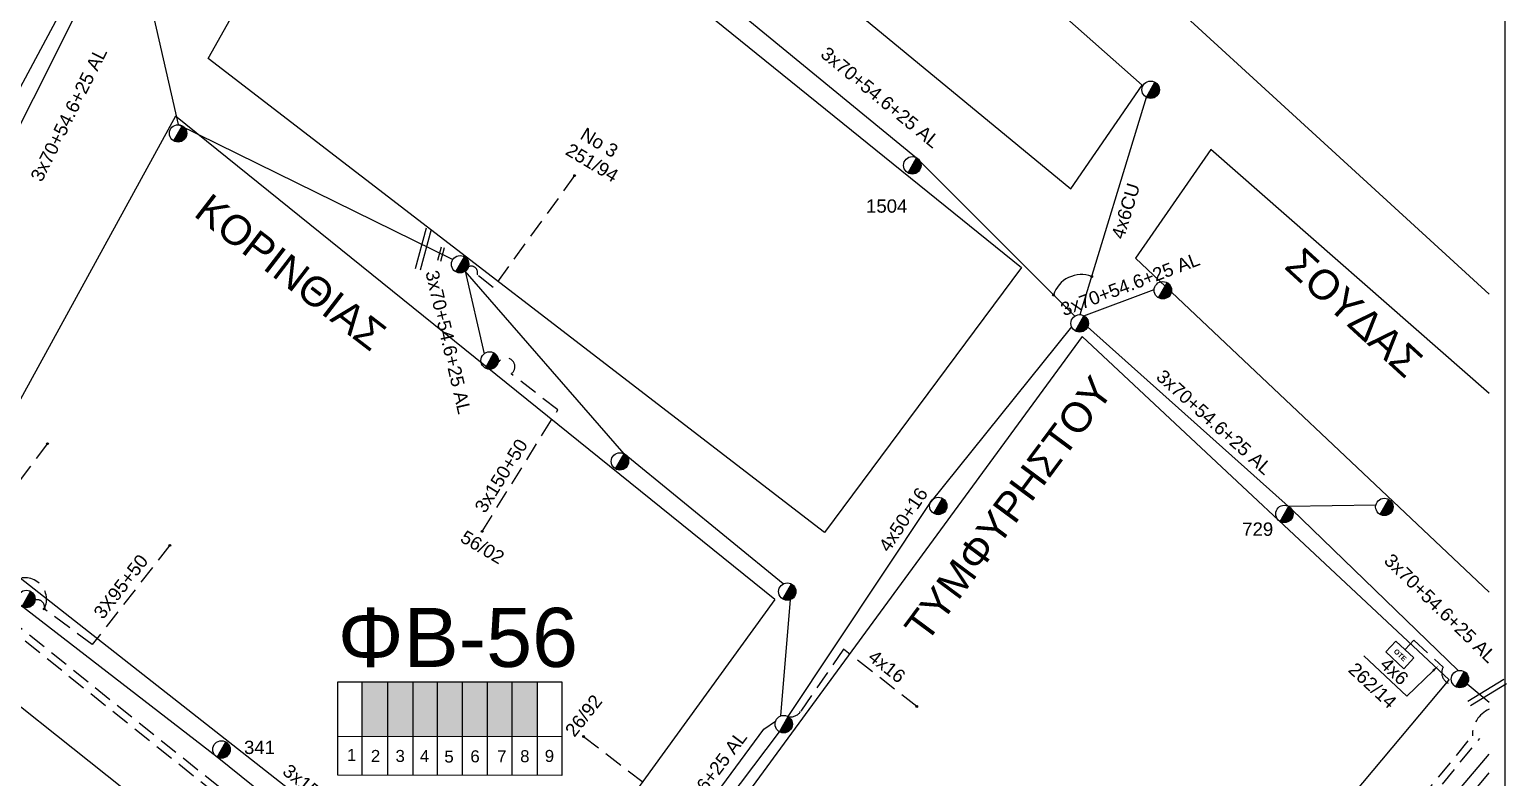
# Model space of a CAD drawing. Header units: millimetres. Extents: x 1020 to 3238, y 796 to 1818.
# Drawn here: x 2811.5 to 3011.3, y 1114.7 to 1216 of the extents above; entities that cross this region are included whole.
import ezdxf
from ezdxf import colors
from ezdxf.entities.mleader import LeaderData, LeaderLine
from ezdxf.enums import TextEntityAlignment as Align
from ezdxf.math import Vec2, Vec3

# ---------------------------------------------------------------- set-up
doc = ezdxf.new("R2010")
doc.units = ezdxf.units.MM
doc.linetypes.add('DASHED', pattern=[19.05, 12.7, -6.35])
for name, color, linetype, lineweight in [('3x150+50', 7, 'Continuous', 30), ('3x150+50 XLPE', 7, 'SYN_LINE', 30), ('3x150+70AL', 7, 'DASHED', 30), ('3x70+54.6+25 AL', 7, 'SYN_LINE', 30), ('3X95+50', 7, 'Continuous', 30), ('4x16', 7, 'Continuous', 30), ('4x50+16', 7, 'Continuous', 30), ('4x6', 7, 'SYN_LINE', 30), ('4x6CU', 7, 'Continuous', 30), ('Υπόβαθρο ΔΕΗ', 7, 'Continuous', 30)]:
    doc.layers.add(name, color=color, linetype=linetype, lineweight=lineweight)
for name, color, linetype in [('Pillar OTE', 7, 'Continuous'), ('text οδών', 7, 'Continuous'), ('text_kalodion', 7, 'Continuous'), ('Άγνωστα', 7, 'Continuous'), ('ΑΓΝΩΣΤΟ ΕΝΑΕΡΙΟ ΚΑΛΩΔΙΟ', 7, 'Continuous'), ('ΑΓΝΩΣΤΟ ΥΠΟΓΕΙΟ ΚΑΛΩΔΙΟ', 7, 'DASHED'), ('Επιγραφές - Σχήματα', 7, 'Continuous'), ('Καλώδια ΧΤ   3x150AL+50CU', 7, 'DASHED'), ('Μηχανική τομή', 7, 'Continuous'), ('Στύλος ΦΜ', 7, 'Continuous'), ('Στύλος ΦΜ @ 1', 7, 'Continuous'), ('Συνδέσεις', 7, 'Continuous'), ('Τομή', 7, 'Continuous')]:
    doc.layers.add(name, color=color, linetype=linetype)
doc.styles.add('arial', font='arial.ttf')
doc.styles.get("Standard").update_dxf_attribs({"font": 'arial.ttf'})
doc.linetypes.add('SYN_LINE', pattern='A,0.5,-0.0001,["/\\/\\/\\/",Standard,S=0.1,R=0,X=0,Y=-0.05],-0.25', length=0.7501)

# ---------------------------------------------------------------- blocks, each defined once
blk = doc.blocks.new('ΥΠΑΡΧΩΝ ΤΣΙΜΕΝΤΕΝΙΟΣ ΣΤΥΛΟΣ')
at = {"layer": 'Στύλος ΦΜ'}
blk.add_hatch(color=7, dxfattribs=at).paths.add_polyline_path([(-1.29, -2.28, 0.574793), (2.62, 0, 0.268822), (1.3, 2.27)])
at = {"layer": 'Στύλος ΦΜ', "color": 7}
blk.add_line((-1.29, -2.28), (1.3, 2.27), dxfattribs=at)
blk.add_circle((0, 0), 2.62, dxfattribs=at)
at = {"layer": 'Στύλος ΦΜ', "flags": 4}
for tag, p in [('ΑΡΙΘΜΟΣ', (-4.68, 8.05)), ('ΤΥΠΟΣ', (-4.91, 3.03))]:
    blk.add_attdef(tag, p, '', height=4, dxfattribs=at)
blk = doc.blocks.new('_ΣΥΝΔΕΣΗ')
at = {"layer": 'Συνδέσεις', "linetype": 'SYN_LINE', "ltscale": 40}
blk.add_hatch(color=256, dxfattribs=at).paths.add_polyline_path([(0.5, -0.01, 1), (-0.5, -0.01, 1)])
at = {"layer": 'Συνδέσεις'}
blk.add_circle((0, -0.01), 0.5, dxfattribs=at)
blk = doc.blocks.new('ΤΟΜΗ')
at = {"layer": 'Τομή', "ltscale": 40}
for p, q in [((-5.68, 0), (17.06, 0)), ((-5.68, -2.77), (17.06, -2.77))]:
    blk.add_line(p, q, dxfattribs=at)
blk = doc.blocks.new('ΜΗΧΑΝΙΚΗ ΤΟΜΗ')
at = {"layer": 'Μηχανική τομή', "ltscale": 40}
for p, q in [((-1.89, 0.78), (5.68, 0.78)), ((-1.89, -0.78), (5.68, -0.78))]:
    blk.add_line(p, q, dxfattribs=at)
blk = doc.blocks.new('PILLAR ΟΤΕ')
at = {"layer": 'Pillar OTE', "ltscale": 40}
blk.add_lwpolyline([(-3.31, 2.02), (3.39, 2.02), (3.39, -1.99), (-3.31, -1.99)], close=True, dxfattribs=at)
at = {"layer": 'Pillar OTE', "insert": (-1.81, 0.71), "char_height": 1.3575, "width": 109.961, "attachment_point": 1}
blk.add_mtext('{\\fArial|b1|i0|c161|p34;OTE}', dxfattribs=at)

msp = doc.modelspace()

# ---------------------------------------------------------------- hatches: boundary and pattern name
at = {"layer": 'Καλώδια ΧΤ   3x150AL+50CU', "linetype": 'DASHED', "lineweight": -3, "ltscale": 0.2}
h = msp.add_hatch(color=151, dxfattribs=at)
h.dxf.hatch_style = 1
h.paths.add_polyline_path([(2859.93, 1127.61), (2856.49, 1127.61), (2856.49, 1120.25), (2859.93, 1120.25)])
h = msp.add_hatch(color=6, dxfattribs=at)
h.dxf.hatch_style = 1
h.paths.add_polyline_path([(2859.93, 1120.25), (2863.37, 1120.25), (2863.37, 1127.61), (2859.93, 1127.61)])
h = msp.add_hatch(color=85, dxfattribs=at)
h.dxf.hatch_style = 1
h.paths.add_polyline_path([(2866.67, 1127.61), (2863.37, 1127.61), (2863.37, 1120.25), (2866.67, 1120.24)])
h = msp.add_hatch(color=5, dxfattribs=at)
h.dxf.hatch_style = 1
h.paths.add_polyline_path([(2866.67, 1120.24), (2870.06, 1120.24), (2870.06, 1127.61), (2866.67, 1127.61)])
h = msp.add_hatch(color=2, dxfattribs=at)
h.dxf.hatch_style = 1
h.paths.add_polyline_path([(2870.06, 1120.24), (2873.45, 1120.24), (2873.45, 1127.61), (2870.06, 1127.61)])
h = msp.add_hatch(color=30, dxfattribs=at)
h.dxf.hatch_style = 1
h.paths.add_polyline_path([(2873.45, 1120.24), (2876.85, 1120.23), (2876.85, 1127.61), (2873.45, 1127.61)])
h = msp.add_hatch(color=62, dxfattribs=at)
h.dxf.hatch_style = 1
h.paths.add_polyline_path([(2876.79, 1120.23), (2880.19, 1120.23), (2880.19, 1127.61), (2876.79, 1127.61)])

# ---------------------------------------------------------------- linework, layer by layer
at = {"lineweight": -3}
msp.add_lwpolyline([(1059.16, 1801.46), (3011.12, 1801.46), (3011.12, 806.84), (1059.16, 806.84)], close=True, dxfattribs=at)
at = {"layer": '3x150+50', "color": 151, "linetype": 'DASHED', "lineweight": -3, "ltscale": 0.2}
msp.add_lwpolyline([(2872.7, 1147.99), (2882.94, 1164.45), (2876.65, 1169.33, 1.297153), (2874.85, 1170.78, -0.468574)], format="xyb", dxfattribs=at)
at = {"layer": '3x150+50', "color": 6, "linetype": 'DASHED', "lineweight": -3, "ltscale": 0.2}
msp.add_lwpolyline([(2955.67, 1043.07), (2948.21, 1049.26), (2953.66, 1055.16), (2954.01, 1058.35), (2959.11, 1064.32), (2961.03, 1064.65), (3006.73, 1120.3, -0.31202), (3009, 1123.9, -0.31202)], format="xyb", dxfattribs=at)
at = {"layer": '3x150+50', "color": 27, "linetype": 'DASHED', "lineweight": -3, "ltscale": 0.2}
msp.add_lwpolyline([(2956.45, 1044.02), (2949.82, 1049.52), (2954.62, 1054.72), (2954.97, 1057.93), (2959.63, 1063.4), (2961.56, 1063.73), (3007.74, 1119.96)], dxfattribs=at)
at = {"layer": '3x150+50 XLPE', "color": 62, "linetype": 'DASHED', "lineweight": -3, "ltscale": 0.2}
msp.add_lwpolyline([(2883.76, 1085.27, 0.544384), (2877.31, 1084.04), (2858.03, 1096.63), (2788.52, 1152.28, -0.333181), (2789.91, 1162.23), (2806.19, 1192.05, 0.495779), (2805.28, 1194.08)], format="xyb", dxfattribs=at)
at = {"layer": '3x150+50 XLPE', "color": 2, "linetype": 'DASHED', "lineweight": -3, "ltscale": 0.2}
msp.add_lwpolyline([(2880.75, 1082.92, -0.475461), (2878.02, 1082.37), (2857.44, 1095.82), (2786.53, 1152.59, -0.358511), (2785.43, 1157.82, -2.669737)], format="xyb", dxfattribs=at)
at = {"layer": '3x150+70AL', "color": 151, "linetype": 'DASHED', "lineweight": -3, "ltscale": 0.2}
msp.add_lwpolyline([(2886.44, 1120.22), (2895.99, 1112.87), (2888.82, 1103.78, -0.547401), (2887.07, 1102.07, 3.812597)], format="xyb", dxfattribs=at)
at = {"layer": '3x70+54.6+25 AL', "color": 6, "linetype": 'SYN_LINE', "lineweight": -3, "ltscale": 20}
msp.add_lwpolyline([(2844.8, 1267.38), (2874.87, 1244.9), (2899.93, 1224.55), (2931.5, 1198.59), (2952.9, 1177.14)], dxfattribs=at)
at = {"layer": '3x70+54.6+25 AL', "color": 62, "linetype": 'SYN_LINE', "lineweight": -3, "ltscale": 20}
for points in [[(2824.09, 1230.82), (2805.87, 1194.52), (2786.8, 1159.72)], [(2959.24, 1058.08), (2984.53, 1088.92), (3009, 1117.85)]]:
    msp.add_lwpolyline(points, dxfattribs=at)
at = {"layer": '3x70+54.6+25 AL', "color": 151, "linetype": 'SYN_LINE', "lineweight": -3, "ltscale": 15}
msp.add_lwpolyline([(2870.4, 1183.22), (2872.98, 1172.05)], dxfattribs=at)
at = {"layer": '3x70+54.6+25 AL', "color": 30, "linetype": 'SYN_LINE', "lineweight": -3, "ltscale": 10}
for points in [[(2954.15, 1177.19), (2963.65, 1180.77)], [(2981.83, 1151.41), (2993.67, 1151.61)], [(3006.02, 1127.36), (3009, 1124.89)]]:
    msp.add_lwpolyline(points, dxfattribs=at)
at = {"layer": '3x70+54.6+25 AL', "color": 30, "linetype": 'SYN_LINE', "lineweight": -3, "ltscale": 20}
msp.add_lwpolyline([(2954.64, 1175.69), (2982.25, 1151.03), (3004.8, 1129.15)], dxfattribs=at)
at = {"layer": '3x70+54.6+25 AL', "color": 30, "linetype": 'SYN_LINE', "lineweight": -3, "ltscale": 15}
msp.add_lwpolyline([(2889.86, 1089.9), (2888.95, 1091.82), (2895.6, 1100.91), (2897.2, 1101.5), (2897.56, 1103.21), (2910.81, 1121.21), (2912.41, 1122.29)], dxfattribs=at)
at = {"layer": '3x70+54.6+25 AL', "color": 151, "linetype": 'SYN_LINE', "lineweight": -3, "ltscale": 20}
msp.add_lwpolyline([(2898.92, 1102.24), (2912.94, 1120.87)], dxfattribs=at)
at = {"layer": '3X95+50', "color": 6, "linetype": 'DASHED', "lineweight": -3, "ltscale": 0.2}
for points in [[(2813.88, 1159.88), (2803.34, 1145.87), (2809.09, 1141.17, -0.780139), (2813.45, 1137.49, -270.582279)], [(2830.43, 1146.11), (2819.94, 1132.66), (2813.45, 1137.49, 0.594049), (2812.19, 1138.7, -37.982642)]]:
    msp.add_lwpolyline(points, format="xyb", dxfattribs=at)
at = {"layer": '4x16', "color": 151, "linetype": 'DASHED', "lineweight": -3, "ltscale": 0.2}
msp.add_lwpolyline([(2931.52, 1124.29), (2921.61, 1132.03), (2915.79, 1123.59, -0.300881), (2914.11, 1122.91, -30.97136)], format="xyb", dxfattribs=at)
at = {"layer": '4x50+16', "color": 30, "linetype": 'Continuous', "lineweight": -3, "ltscale": 0.2}
msp.add_lwpolyline([(2914.11, 1122.91), (2933.3, 1151.77), (2952.5, 1175.68)], dxfattribs=at)
at = {"layer": '4x6', "color": 30, "linetype": 'DASHED', "lineweight": -3, "ltscale": 0.2}
msp.add_lwpolyline([(2997.63, 1131.99), (2998.79, 1133.26), (3002.76, 1129.61, 0.551613), (3004.09, 1127.28)], format="xyb", dxfattribs=at)
at = {"layer": '4x6CU', "color": 6, "linetype": 'SYN_LINE', "lineweight": -3, "ltscale": 20}
msp.add_lwpolyline([(2953.62, 1177.35), (2962.6, 1206.79)], dxfattribs=at)
at = {"layer": 'Pillar OTE', "lineweight": -3, "ltscale": 40}
for points in [[(2853.17, 1114.97), (2853.17, 1127.61), (2883.5, 1127.61), (2883.5, 1114.94), (2853.17, 1114.97)], [(2856.49, 1114.97), (2856.49, 1127.61)], [(2859.93, 1114.97), (2859.93, 1127.61)], [(2863.37, 1114.96), (2863.37, 1127.61)], [(2866.67, 1114.96), (2866.67, 1127.61)], [(2870.06, 1114.96), (2870.06, 1127.61)], [(2873.45, 1114.95), (2873.45, 1127.61)], [(2876.79, 1114.95), (2876.79, 1127.61)], [(2880.18, 1114.95), (2880.18, 1127.61)], [(2853.17, 1120.26), (2883.5, 1120.23)]]:
    msp.add_lwpolyline(points, dxfattribs=at)
at = {"layer": 'ΑΓΝΩΣΤΟ ΕΝΑΕΡΙΟ ΚΑΛΩΔΙΟ', "color": 2, "linetype": 'Continuous', "lineweight": -3, "ltscale": 0.2}
msp.add_lwpolyline([(2825.26, 1230.82), (2831.55, 1203.08), (2868.73, 1184.82)], dxfattribs=at)
at = {"layer": 'ΑΓΝΩΣΤΟ ΕΝΑΕΡΙΟ ΚΑΛΩΔΙΟ', "color": 151, "linetype": 'Continuous', "lineweight": -3, "ltscale": 0.2}
for points in [[(2913.44, 1140.89), (2891.94, 1158.5), (2870.4, 1183.22)], [(2913.15, 1123.01), (2914.44, 1138.76)]]:
    msp.add_lwpolyline(points, dxfattribs=at)
at = {"layer": 'ΑΓΝΩΣΤΟ ΕΝΑΕΡΙΟ ΚΑΛΩΔΙΟ', "color": 6, "linetype": 'Continuous', "lineweight": -3, "ltscale": 0.2}
msp.add_lwpolyline([(2881.83, 1082.05), (2861.86, 1097.23), (2836.84, 1117.44), (2810.06, 1138.16), (2786.69, 1157.88)], dxfattribs=at)
at = {"layer": 'ΑΓΝΩΣΤΟ ΥΠΟΓΕΙΟ ΚΑΛΩΔΙΟ', "color": 151, "linetype": 'DASHED', "lineweight": -3, "ltscale": 0.2}
msp.add_lwpolyline([(2885.22, 1196.18), (2874.2, 1181.02), (2872.04, 1182.74, 0.666429), (2870.85, 1183.84, -72.455205)], format="xyb", dxfattribs=at)
at = {"layer": 'Υπόβαθρο ΔΕΗ', "color": 7, "lineweight": -3}
for points in [[(2841.89, 1267.42), (2784.94, 1160.99), (2758.73, 1180.24), (2816.07, 1289.57)], [(2915.75, 1224.64), (2952.39, 1194.38), (2962.02, 1208.45), (2876.09, 1284.6), (2865.42, 1265.21)], [(2835.61, 1212.03), (2859.1, 1253.78), (2945.71, 1183.74), (2919.05, 1147.85), (2835.61, 1212.03)], [(3003.56, 1127.88), (2953.9, 1174.39), (2886.22, 1081.99), (2932.32, 1042.8)], [(2812.54, 1014.58), (2867.53, 1078.58), (2794.49, 1136.72), (2750.47, 1065.53)]]:
    msp.add_lwpolyline(points, close=True, dxfattribs=at)
for points in [[(3009, 1180.12), (2939.28, 1244.02), (2973.11, 1287.14), (2973.75, 1286.55), (2985.24, 1269.27)], [(2831.22, 1204.21), (2800.9, 1148.91)], [(2912.3, 1138.79), (2831.22, 1204.21)], [(3009, 1166.68), (2971.32, 1199.72), (2961.11, 1185.02), (3009, 1139.78)], [(2912.3, 1138.79), (2876.61, 1089.48), (2800.9, 1148.91)], [(3009, 973.22), (2958.31, 1019.94), (2941.6, 1034.07), (3009, 1115.28)]]:
    msp.add_lwpolyline(points, dxfattribs=at)
at = {"layer": 'Υπόβαθρο ΔΕΗ', "lineweight": -3}
msp.add_arc((2953.81, 1178.82), 3.96, 69.4721, 162.5304, dxfattribs=at)

# ---------------------------------------------------------------- block references
at = {"layer": 'Pillar OTE', "xscale": 0.5, "yscale": 0.5, "zscale": 0.5, "rotation": 317.0000000000001}
msp.add_blockref('PILLAR ΟΤΕ', (2996.89, 1131.28), dxfattribs=at)
at = {"layer": 'Μηχανική τομή', "lineweight": -3, "xscale": 0.2499999999999677, "yscale": 0.2499999999999677, "zscale": 0.2499999999999677, "rotation": 254.9067005477922}
msp.add_blockref('ΜΗΧΑΝΙΚΗ ΤΟΜΗ', (2867.24, 1185.99), dxfattribs=at)
at = {"layer": 'Στύλος ΦΜ @ 1', "lineweight": -3, "ltscale": 40}
for p, xscale, yscale, zscale in [((2963.18, 1207.81), 0.4499999999998181, 0.4499999999998181, 0.4499999999998181), ((2831.56, 1201.9), 0.4499999999998375, 0.4499999999998375, 0.4499999999998375), ((2869.72, 1184.18), 0.4499999999998375, 0.4499999999998375, 0.4499999999998375), ((2964.83, 1180.66), 0.4499999999998181, 0.4499999999998181, 0.4499999999998181), ((2953.57, 1176.17), 0.4499999999998181, 0.4499999999998181, 0.4499999999998181), ((2873.72, 1171.14), 0.4499999999998375, 0.4499999999998375, 0.4499999999998375), ((2891.35, 1157.48), 0.4499999999998375, 0.4499999999998375, 0.4499999999998375), ((2934.43, 1151.44), 0.4499999999998181, 0.4499999999998181, 0.4499999999998181), ((2994.81, 1151.31), 0.4499999999998268, 0.4499999999998268, 0.4499999999998268), ((2811.02, 1138.84), 0.4499999999997656, 0.4499999999997656, 0.4499999999997656), ((2914, 1139.85), 0.4499999999998375, 0.4499999999998375, 0.4499999999998375), ((3005.03, 1127.99), 0.4499999999998268, 0.4499999999998268, 0.4499999999998268), ((2913.52, 1121.89), 0.4499999999998375, 0.4499999999998375, 0.4499999999998375)]:
    msp.add_blockref('ΥΠΑΡΧΩΝ ΤΣΙΜΕΝΤΕΝΙΟΣ ΣΤΥΛΟΣ', p, dxfattribs=dict(at, xscale=xscale, yscale=yscale, zscale=zscale))
ref = msp.add_blockref('ΥΠΑΡΧΩΝ ΤΣΙΜΕΝΤΕΝΙΟΣ ΣΤΥΛΟΣ', (2930.92, 1197.57), dxfattribs=dict(at, xscale=0.4499999999998375, yscale=0.4499999999998375, zscale=0.4499999999998375))
ref.add_attrib('ΤΥΠΟΣ', '1504', (2924.66, 1191.16), dxfattribs={"layer": 'Στύλος ΦΜ', "height": 1.8, "flags": 4})
ref = msp.add_blockref('ΥΠΑΡΧΩΝ ΤΣΙΜΕΝΤΕΝΙΟΣ ΣΤΥΛΟΣ', (2981.28, 1150.37), dxfattribs=dict(at, xscale=0.4499999999998268, yscale=0.4499999999998268, zscale=0.4499999999998268))
ref.add_attrib('ΑΡΙΘΜΟΣ', '729', (2975.57, 1147.4), dxfattribs={"layer": 'Στύλος ΦΜ', "height": 1.8, "flags": 4})
ref = msp.add_blockref('ΥΠΑΡΧΩΝ ΤΣΙΜΕΝΤΕΝΙΟΣ ΣΤΥΛΟΣ', (2837.43, 1118.46), dxfattribs=dict(at, xscale=0.4499999999997656, yscale=0.4499999999997656, zscale=0.4499999999997656))
ref.add_attrib('ΤΥΠΟΣ', '341', (2840.48, 1117.85), dxfattribs={"layer": 'Στύλος ΦΜ', "height": 1.8, "flags": 4})
at = {"layer": 'Συνδέσεις', "lineweight": -3, "xscale": 0.25, "yscale": 0.25, "zscale": 0.25}
for p in [(2885.22, 1196.18), (2955.2, 1182.53), (2950.04, 1180.01), (2813.88, 1159.88), (2872.7, 1148), (2830.43, 1146.11), (2813.45, 1137.49), (2931.52, 1124.29), (2886.44, 1120.22)]:
    msp.add_blockref('_ΣΥΝΔΕΣΗ', p, dxfattribs=at)
at = {"layer": 'Τομή', "lineweight": -3}
for p, xscale, yscale, zscale, rotation in [((2864.07, 1184.99), 0.2499999999999995, 0.2499999999999995, 0.2499999999999995, 75.15523818502456), ((3007.33, 1125.75), 0.2499999999999994, 0.2499999999999994, 0.2499999999999994, 31.39365481617726)]:
    msp.add_blockref('ΤΟΜΗ', p, dxfattribs=dict(at, xscale=xscale, yscale=yscale, zscale=zscale, rotation=rotation))

# ---------------------------------------------------------------- texts
at = {"lineweight": -3, "ltscale": 30, "char_height": 1.63, "width": 11.2573, "attachment_point": 1}
for s, insert in [('1', (2854.41, 1118.53)), ('2', (2857.65, 1118.4)), ('3', (2860.98, 1118.4)), ('4', (2864.28, 1118.4)), ('5', (2867.59, 1118.32)), ('6', (2871.11, 1118.35)), ('7', (2874.74, 1118.35)), ('8', (2877.85, 1118.37)), ('9', (2881.18, 1118.4))]:
    msp.add_mtext(s, dxfattribs=dict(at, insert=insert))
at = {"layer": 'text οδών', "lineweight": -3}
for s, rotation, p in [('ΚΟΡΙΝΘΙΑΣ', 322.4319, (2846.8, 1183.12)), ('ΣΟΥΔΑΣ', 317.4932, (2990.73, 1177.63)), ('ΤΥΜΦΥΡΗΣΤΟΥ', 53.3825, (2943.96, 1151.08))]:
    msp.add_text(s, height=4, rotation=rotation, dxfattribs=at).set_placement(p, align=Align.MIDDLE_CENTER)
at = {"layer": 'text_kalodion', "linetype": 'Continuous', "lineweight": -3, "ltscale": 0.2}
for s, rotation, p in [('3x70+54.6+25 AL', 320.5756, (2926.6, 1206.78)), ('3x70+54.6+25 AL', 63.34, (2816.75, 1204.48)), ('4x6CU', 73.0506, (2959.79, 1191.39)), ('3x70+54.6+25 AL', 20.6383, (2960.4, 1181.47)), ('3x70+54.6+25 AL', 283.0054, (2868.13, 1173.63)), ('3x70+54.6+25 AL', 318.2382, (2971.79, 1162.79)), ('3x150+50', 58.0956, (2875.27, 1155.53)), ('4x50+16', 56.3783, (2929.69, 1149.6)), ('3X95+50', 52.0504, (2823.8, 1140.53)), ('3x70+54.6+25 AL', 315.8521, (3002.38, 1137.6)), ('4x16', 321.9907, (2927.49, 1129.72)), ('4x6', 317, (2996.16, 1129.07)), ('2x3x70+54.6+25 AL', 53.0326, (2901.19, 1111.66)), ('3x150+50 XLPE', 321.3205, (2853.23, 1110.24))]:
    msp.add_text(s, height=1.8, rotation=rotation, dxfattribs=at).set_placement(p, align=Align.MIDDLE_CENTER)
at = {"layer": 'text_kalodion', "linetype": 'Continuous', "lineweight": -3, "ltscale": 0.2, "insert": (2991.02, 1130.41), "char_height": 1.8, "width": 4.551914400963137e-14, "attachment_point": 1, "rotation": 317}
msp.add_mtext('262/14', dxfattribs=at)
at = {"layer": 'Άγνωστα', "color": 7, "lineweight": -3, "char_height": 1.8, "width": 4.551914400963138e-14, "attachment_point": 1}
for s, insert, rotation in [('Νο 3', (2886.75, 1202.8), 329.1429), ('251/94', (2884.75, 1200.68), 329.1429), ('56/02', (2870.52, 1148.25), 329.1429), ('26/92', (2883.78, 1121.14), 51.729)]:
    msp.add_mtext(s, dxfattribs=dict(at, insert=insert, rotation=rotation))
at = {"layer": 'Επιγραφές - Σχήματα', "lineweight": -3, "insert": (2853.16, 1137.64), "char_height": 8, "width": 15.5504, "attachment_point": 1, "style": 'arial'}
msp.add_mtext('ΦB-56', dxfattribs=at)

# ---------------------------------------------------------------- leaders
at = {"layer": 'Υπόβαθρο ΔΕΗ', "color": 7, "lineweight": -3}
ml = msp.add_multileader_mtext('Standard', dxfattribs=at)
ml.set_content('', color=7)
ml.set_leader_properties()
ml.build(insert=Vec2(0, 0))
ml.multileader.update_dxf_attribs({"arrow_head_size": 1})
ctx = ml.context
ctx.base_point, ctx.arrow_head_size, ctx.plane_origin, ctx.plane_x_axis, ctx.plane_y_axis = Vec3(2989.09, 1133.88), 1, Vec3(3002.11, 1129.81), Vec3(0.731354, -0.681998), Vec3(0.681998, 0.731354)
ctx.text_align_type = 2
notes = []
notes.append((ctx, [(0, (1, 1, 0), (2997.87, 1125.69), (-0.731354, 0.681998), 8, [(0, [(3002.11, 1129.81)], 0, [])])]))
ctx.mtext.insert, ctx.mtext.text_direction, ctx.mtext.rotation, ctx.mtext.alignment, ctx.mtext.flow_direction = Vec3(2991.92, 1133.98), Vec3(0.731354, -0.681998), 5.532694, 3, 5
for ctx, leaders in notes:
    for number, flags, end, landing, length, lines in leaders:
        leader = LeaderData()
        leader.index, (leader.has_last_leader_line, leader.has_dogleg_vector, leader.attachment_direction) = number, flags
        leader.last_leader_point, leader.dogleg_vector, leader.dogleg_length = Vec3(end), Vec3(landing), length
        for number, points, colour, breaks in lines:
            line = LeaderLine()
            line.index, line.vertices, line.color, line.breaks = number, Vec3.list(points), colors.encode_raw_color(colour), breaks
            leader.lines.append(line)
        ctx.leaders.append(leader)

doc.saveas('drawing.dxf')
